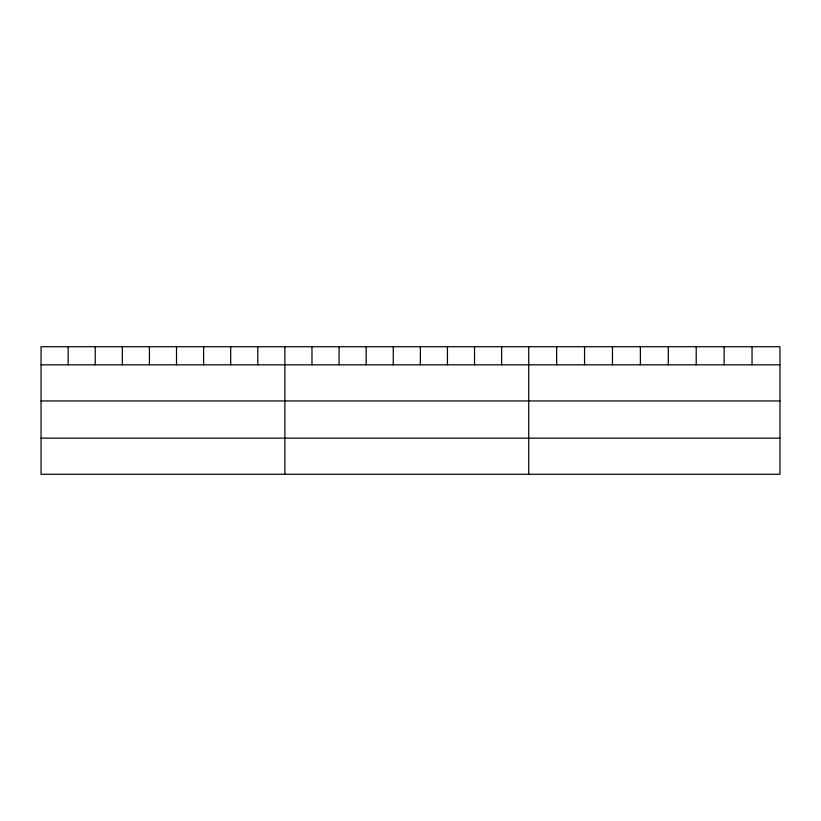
<?xml version="1.0" encoding="UTF-8"?>
<svg xmlns="http://www.w3.org/2000/svg" width="821" height="821" viewBox="0 0 821 821"><rect width="100%" height="100%" fill="white"/><g stroke="black" fill="none" stroke-linecap="round" stroke-linejoin="round"><path stroke-width="1.23" d="M779.95 364.822L779.95 474.281L41.05 474.281L41.05 346.719L779.95 346.719L779.95 364.822L41.05 364.822M41.05 400.946L779.95 400.946M41.05 438.157L779.95 438.157M752.036 346.719L752.036 364.822M724.122 346.719L724.122 364.822M696.208 346.719L696.208 364.822M668.294 346.719L668.294 364.822M640.38 346.719L640.38 364.822M612.466 346.719L612.466 364.822M584.552 346.719L584.552 364.822M556.638 346.719L556.638 364.822M528.724 346.719L528.724 474.281M501.631 346.719L501.631 364.822M474.538 346.719L474.538 364.822M447.445 346.719L447.445 364.822M420.352 346.719L420.352 364.822M393.259 346.719L393.259 364.822M366.166 346.719L366.166 364.822M339.073 346.719L339.073 364.822M311.98 346.719L311.98 364.822M284.887 346.719L284.887 474.281M257.794 346.719L257.794 364.822M230.701 346.719L230.701 364.822M203.608 346.719L203.608 364.822M176.515 346.719L176.515 364.822M149.422 346.719L149.422 364.822M122.329 346.719L122.329 364.822M95.236 346.719L95.236 364.822M68.143 346.719L68.143 364.822"/></g></svg>
